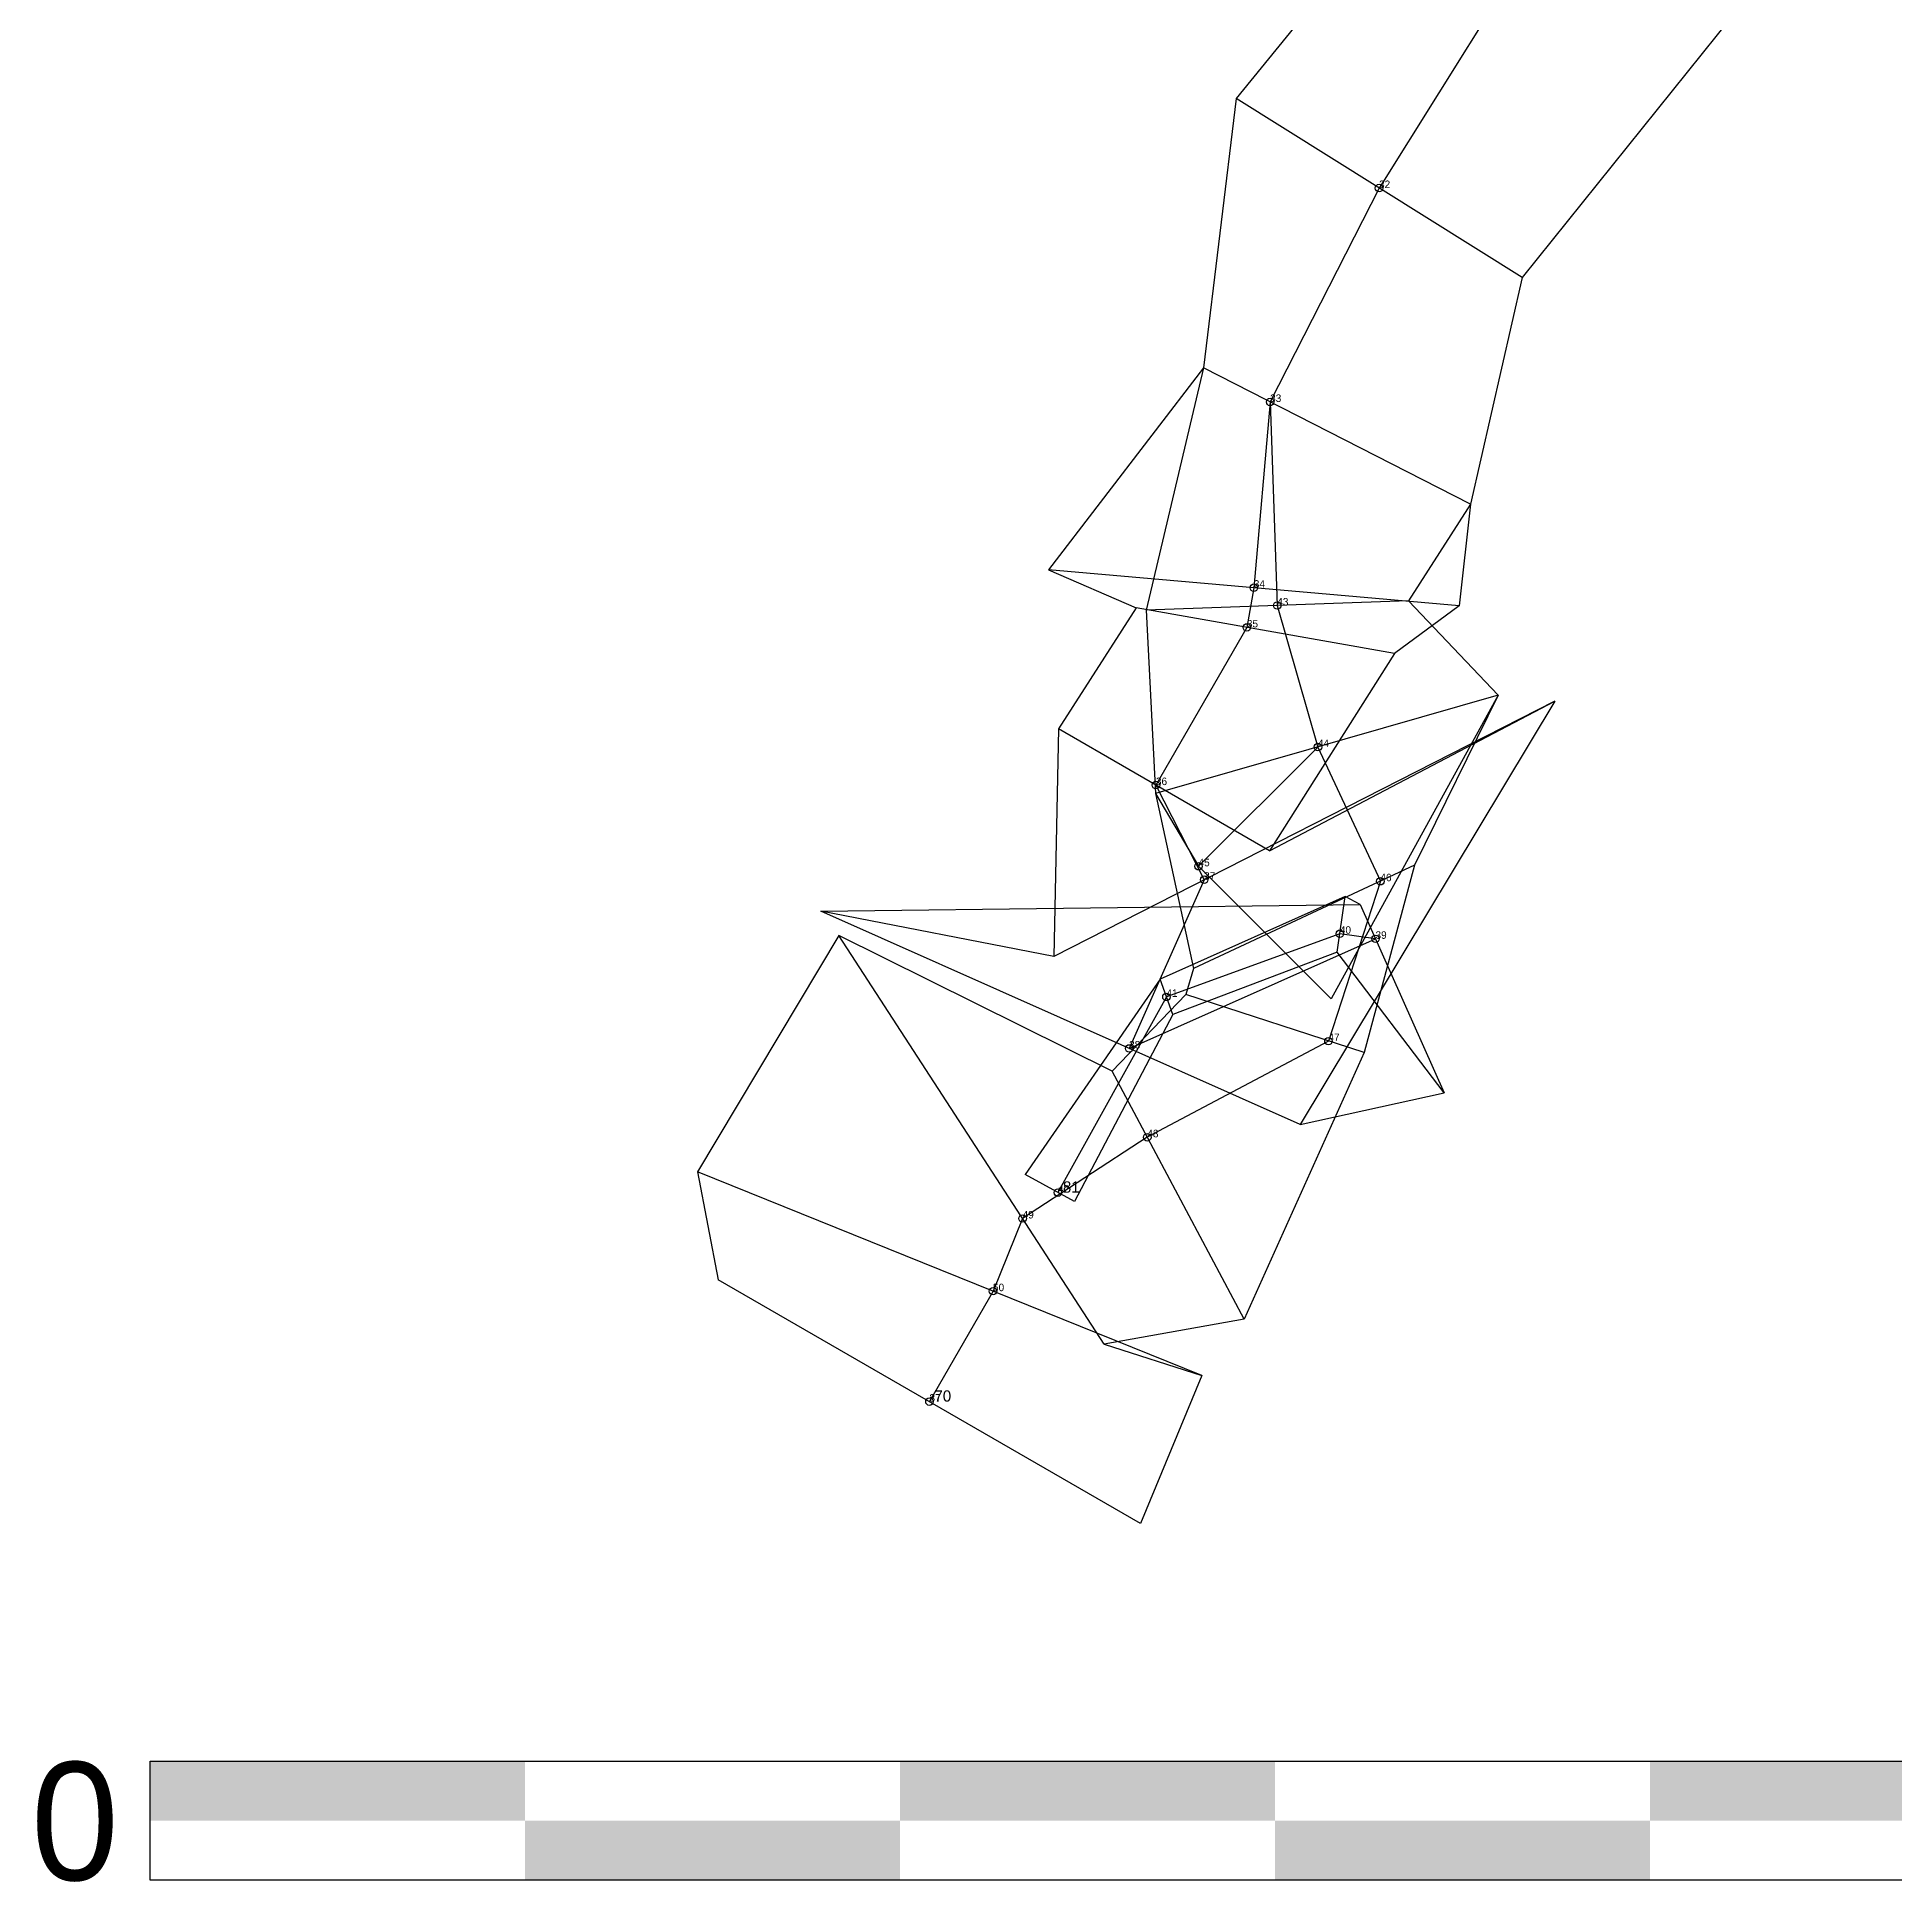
# Model space of a CAD drawing. Extents: x 0 to 495, y -267 to 6.
# Drawn here: x 0.3 to 99.4, y -267 to -168.6 of the extents above; entities that cross this region are included whole.
import ezdxf

# ---------------------------------------------------------------- set-up
doc = ezdxf.new("R2010")
doc.units = 0
for name, color, linetype in [('CHEMINEMENTS', 1, 'CONTINUOUS'), ('CONTOURS_LARGEURS', 3, 'CONTINUOUS'), ('ECHELLE', 7, 'CONTINUOUS'), ('LARGEURS', 4, 'CONTINUOUS'), ('POINTS', 6, 'CONTINUOUS'), ('PROFONDEURS', 2, 'CONTINUOUS'), ('STATIONS', 7, 'CONTINUOUS')]:
    doc.layers.add(name, color=color, linetype=linetype)

msp = doc.modelspace()

# ---------------------------------------------------------------- linework, layer by layer
at = {"layer": 'CHEMINEMENTS'}
for p, q in [((82.19, -160.16), (71.9, -176.61)), ((71.9, -176.61), (66.09, -188.02)), ((66.09, -188.02), (65.22, -197.93)), ((66.09, -188.02), (66.47, -198.88)), ((65.22, -197.93), (64.85, -200.05)), ((66.47, -198.88), (68.64, -206.43)), ((64.85, -200.05), (60, -208.46)), ((68.64, -206.43), (62.27, -212.79)), ((68.64, -206.43), (71.97, -213.59)), ((60, -208.46), (62.57, -213.51)), ((62.57, -213.51), (58.57, -222.51)), ((71.97, -213.59), (69.2, -222.12)), ((58.57, -222.51), (71.71, -216.66)), ((69.81, -216.39), (60.56, -219.76)), ((71.71, -216.66), (69.81, -216.39)), ((60.56, -219.76), (54.77, -230.2)), ((69.2, -222.12), (59.54, -227.25)), ((59.54, -227.25), (52.89, -231.58)), ((52.89, -231.58), (51.31, -235.46)), ((51.31, -235.46), (47.92, -241.35))]:
    msp.add_line(p, q, dxfattribs=at)
at = {"layer": 'CONTOURS_LARGEURS'}
for p, q in [((75.53, -157.99), (64.27, -171.84)), ((93.6, -163.86), (79.54, -181.38)), ((64.27, -171.84), (62.53, -186.2)), ((79.54, -181.38), (76.78, -193.47)), ((62.53, -186.2), (54.27, -196.97)), ((62.53, -186.2), (59.47, -199.12)), ((76.78, -193.47), (73.47, -198.63)), ((76.78, -193.47), (76.18, -198.89)), ((54.27, -196.97), (58.94, -199.01)), ((58.94, -199.01), (54.8, -205.46)), ((59.47, -199.12), (59.98, -208.91)), ((76.18, -198.89), (72.73, -201.44)), ((73.47, -198.63), (78.25, -203.67)), ((72.73, -201.44), (66.06, -211.96)), ((66.06, -211.96), (81.28, -203.98)), ((81.28, -203.98), (67.7, -226.57)), ((78.25, -203.67), (69.34, -219.86)), ((78.25, -203.67), (73.79, -212.74)), ((54.8, -205.46), (54.55, -217.6)), ((59.98, -208.91), (62.27, -212.79)), ((59.98, -208.91), (62, -218.24)), ((69.34, -219.86), (62.27, -212.79)), ((73.79, -212.74), (71.11, -222.73)), ((42.12, -215.19), (70.89, -214.83)), ((70.09, -214.41), (60.22, -218.82)), ((70.89, -214.83), (70.09, -214.41)), ((54.55, -217.6), (42.12, -215.19)), ((43.08, -216.48), (35.55, -229.1)), ((57.67, -223.72), (43.08, -216.48)), ((69.67, -217.38), (60.9, -220.7)), ((75.37, -224.88), (69.67, -217.38)), ((60.22, -218.82), (53.02, -229.23)), ((62, -218.24), (61.6, -219.64)), ((61.6, -219.64), (57.67, -223.72)), ((60.9, -220.7), (55.65, -230.68)), ((71.11, -222.73), (64.71, -236.96)), ((67.7, -226.57), (75.37, -224.88)), ((35.55, -229.1), (36.66, -234.85)), ((55.65, -230.68), (53.02, -229.23)), ((59.18, -247.85), (36.66, -234.85)), ((64.71, -236.96), (57.24, -238.28)), ((57.24, -238.28), (62.44, -239.96)), ((62.44, -239.96), (59.18, -247.85))]:
    msp.add_line(p, q, dxfattribs=at)
at = {"layer": 'ECHELLE'}
for p, q in [((6.35, -260.54), (206.35, -260.54)), ((6.35, -266.88), (6.35, -260.54)), ((206.35, -266.88), (6.35, -266.88))]:
    msp.add_line(p, q, dxfattribs=at)
for points in [[(6.35, -260.54), (26.35, -260.54), (6.35, -263.71), (26.35, -263.71)], [(46.35, -260.54), (66.35, -260.54), (46.35, -263.71), (66.35, -263.71)], [(86.35, -260.54), (106.35, -260.54), (86.35, -263.71), (106.35, -263.71)], [(26.35, -263.71), (46.35, -263.71), (26.35, -266.88), (46.35, -266.88)], [(66.35, -263.71), (86.35, -263.71), (66.35, -266.88), (86.35, -266.88)]]:
    msp.add_solid(points, dxfattribs=at)
at = {"layer": 'LARGEURS'}
for p, q in [((79.54, -181.38), (64.27, -171.84)), ((76.78, -193.47), (62.53, -186.2)), ((76.18, -198.89), (54.27, -196.97)), ((72.73, -201.44), (58.94, -199.01)), ((73.47, -198.63), (59.47, -199.12)), ((81.28, -203.98), (54.55, -217.6)), ((78.25, -203.67), (59.98, -208.91)), ((66.06, -211.96), (54.8, -205.46)), ((73.79, -212.74), (62, -218.24)), ((69.34, -219.86), (62.27, -212.79)), ((69.67, -217.38), (70.09, -214.41)), ((70.89, -214.83), (75.37, -224.88)), ((67.7, -226.57), (42.12, -215.19)), ((57.24, -238.28), (43.08, -216.48)), ((60.9, -220.7), (60.22, -218.82)), ((71.11, -222.73), (61.6, -219.64)), ((64.71, -236.96), (57.67, -223.72)), ((62.44, -239.96), (35.55, -229.1)), ((55.65, -230.68), (53.02, -229.23)), ((59.18, -247.85), (36.66, -234.85))]:
    msp.add_line(p, q, dxfattribs=at)
at = {"layer": 'POINTS'}
for centre in [(71.9, -176.61), (66.09, -188.02), (65.22, -197.93), (66.47, -198.88), (64.85, -200.05), (68.64, -206.43), (60, -208.46), (62.27, -212.79), (62.57, -213.51), (71.97, -213.59), (69.81, -216.39), (71.71, -216.66), (60.56, -219.76), (69.2, -222.12), (58.57, -222.51), (59.54, -227.25), (54.77, -230.2), (52.89, -231.58), (51.31, -235.46), (47.92, -241.35)]:
    msp.add_circle(centre, 0.2, dxfattribs=at)

# ---------------------------------------------------------------- texts
at = {"layer": 'ECHELLE'}
msp.add_text('0', height=6.3, dxfattribs=at).set_placement((0, -266.88))
at = {"layer": 'PROFONDEURS'}
for s, p in [('-81', (54.77, -230.2)), ('-70', (47.92, -241.35))]:
    msp.add_text(s, height=0.6, dxfattribs=at).set_placement(p)
at = {"layer": 'STATIONS'}
for s, p in [('32', (71.9, -176.61)), ('33', (66.09, -188.02)), ('34', (65.22, -197.93)), ('43', (66.47, -198.88)), ('35', (64.85, -200.05)), ('44', (68.64, -206.43)), ('36', (60, -208.46)), ('45', (62.27, -212.79)), ('37', (62.57, -213.51)), ('46', (71.97, -213.59)), ('40', (69.81, -216.39)), ('39', (71.71, -216.66)), ('41', (60.56, -219.76)), ('47', (69.2, -222.12)), ('38', (58.57, -222.51)), ('48', (59.54, -227.25)), ('42', (54.77, -230.2)), ('49', (52.89, -231.58)), ('50', (51.31, -235.46)), ('37', (47.92, -241.35))]:
    msp.add_text(s, height=0.4, dxfattribs=at).set_placement(p)

doc.saveas('drawing.dxf')
